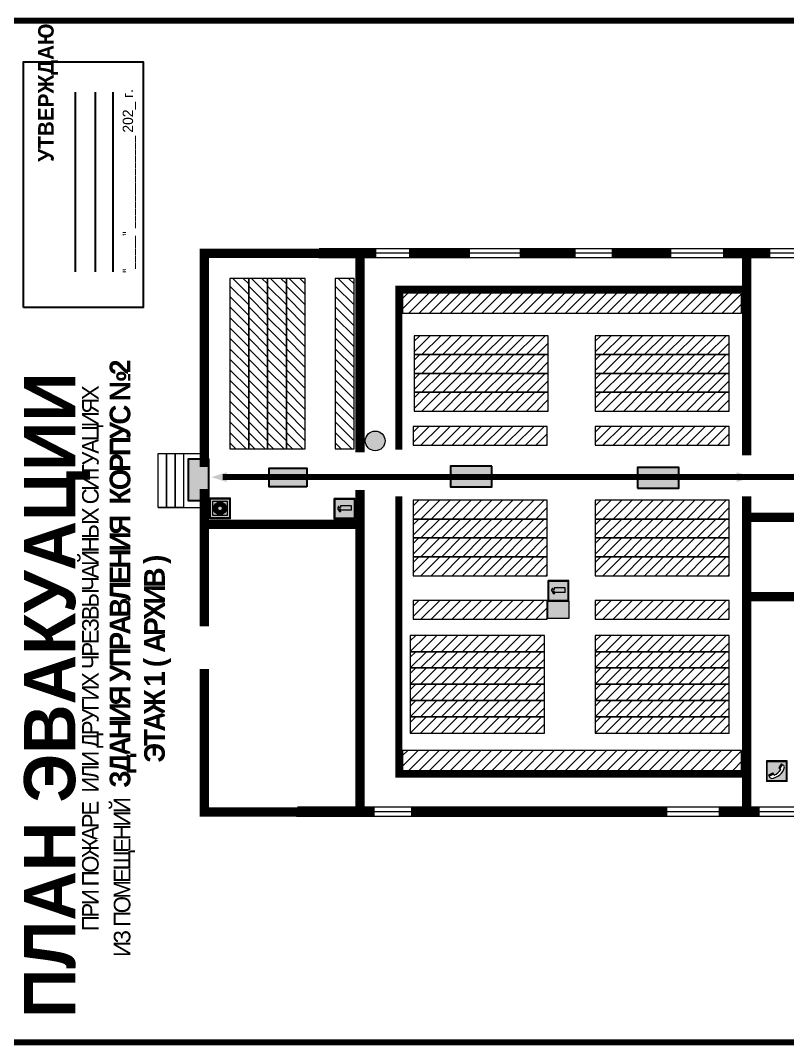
# Model space of a CAD drawing. Header units: millimetres. Extents: x 13810 to 67229, y 12374 to 21950.
# Drawn here: x 17910.7 to 18207.3, y 20273.6 to 20668.6 of the extents above; entities that cross this region are included whole.
import ezdxf

# ---------------------------------------------------------------- set-up
doc = ezdxf.new("R2010")
doc.units = ezdxf.units.MM
doc.layers.add('План_Штампы', color=7, linetype='Continuous')
doc.styles.add('обычный', font='arial.ttf')

# ---------------------------------------------------------------- blocks, each defined once
blk = doc.blocks.new('A$C32E8229D')
at = {"true_color": 0xffffff}
blk.add_hatch(color=7, dxfattribs=at).paths.add_polyline_path([(0, 0), (0, -8), (16, -8), (16, 0)])
h = blk.add_hatch(color=126)
h.paths.add_polyline_path([(0.2, -0.2), (15.8, -0.2), (15.8, -7.8), (0.2, -7.8)])
h.paths.add_polyline_path([(13.49, -2.05), (12.08, -2.05), (11.37, -2.63, 0.162397), (11.29, -2.84), (11.29, -3.63), (10.35, -3.63), (10.35, -4.05), (11.68, -4.05), (11.68, -3.48), (12.26, -4.28), (11.29, -5.1), (11.29, -6.78), (11.85, -6.78), (11.85, -5.44), (12.8, -4.64), (12.8, -5.94), (14.46, -5.94), (14.46, -5.39), (13.45, -5.39), (13.45, -3.97), (12.46, -2.59), (13.15, -2.59), (13.69, -3.34), (14.18, -3)], flags=16)
h.paths.add_polyline_path([(10.74, -1.82, 1), (11.8, -1.82, 1)], flags=16)
h.paths.add_polyline_path([(9.39, -3.59), (5.99, -3.59), (6.56, -3.03), (5.91, -3.03), (5.1, -3.83), (5.91, -4.64), (6.56, -4.64), (5.99, -4.09), (9.39, -4.09)], flags=16)
h.paths.add_polyline_path([(4.29, -1.08), (1.72, -1.08), (1.72, -6.6), (4.29, -6.6)], flags=16)
at = {"color": 126}
blk.add_lwpolyline([(16, -8), (0, -8), (0, 0), (16, 0)], close=True, dxfattribs=at)
blk = doc.blocks.new('A$C7B4425F7')
at = {"true_color": 0xffffff}
blk.add_hatch(color=7, dxfattribs=at).paths.add_polyline_path([(0, 0), (-16, 0), (-16, -8), (0, -8)])
h = blk.add_hatch(color=126)
h.paths.add_polyline_path([(-0.2, -0.2), (-15.8, -0.2), (-15.8, -7.8), (-0.2, -7.8)])
h.paths.add_polyline_path([(-11.76, -2.03), (-11.76, -3.66), (-11.17, -3.66, -0.568275), (-11.17, -6.18), (-12.58, -6.18), (-12.58, -2.03)], flags=16)
h.paths.add_polyline_path([(-13.33, -4.12, -0.495768), (-13.59, -6.18), (-15.03, -6.18), (-15.03, -2.03), (-13.59, -2.03, -0.487973)], flags=16)
h.paths.add_polyline_path([(-10.25, -2.03), (-9.48, -2.03), (-9.48, -6.18), (-10.25, -6.18)], flags=16)
h.paths.add_polyline_path([(-13.84, -3.69), (-14.24, -3.69), (-14.24, -3.03), (-13.9, -3.03, -0.692621)], flags=0)
h.paths.add_polyline_path([(-9.15, -2.03), (-8.4, -2.03), (-8.04, -3.07), (-7.68, -2.03), (-6.93, -2.03), (-7.64, -4.1), (-6.93, -6.18), (-7.68, -6.18), (-8.04, -5.14), (-8.4, -6.18), (-9.15, -6.18), (-8.44, -4.1)], flags=16)
h.paths.add_polyline_path([(-11.76, -4.46), (-11.42, -4.46, -0.692621), (-11.36, -5.12), (-11.76, -5.12)], flags=0)
h.paths.add_polyline_path([(-13.9, -5.2), (-14.24, -5.2), (-14.24, -4.55), (-13.84, -4.55, -0.708038)], flags=0)
edge = h.paths.add_edge_path(flags=16)
edge.add_ellipse((-5.51, -4.08), major_axis=(0, 2.05), ratio=0.586184, start_angle=0, end_angle=360)
edge = h.paths.add_edge_path(flags=0)
edge.add_ellipse((-5.51, -4.08), major_axis=(0, 1.14), ratio=0.454828, start_angle=0, end_angle=360)
h.paths.add_polyline_path([(-4.13, -4.96, 0.377264), (-3.48, -4.52, 0.0555), (-3.16, -2.03), (-1.66, -2.03), (-1.66, -4.96), (-0.96, -4.96), (-0.96, -7.01), (-1.75, -7.01), (-1.75, -6.18), (-3.3, -6.18), (-3.3, -7.02), (-4.13, -7.02)], flags=16)
h.paths.add_polyline_path([(-2.73, -2.91), (-2.28, -2.91), (-2.28, -4.96), (-3.05, -4.96, 0.079136)], flags=0)
at = {"color": 126}
blk.add_lwpolyline([(-16, -8), (0, -8), (0, 0), (-16, 0)], close=True, dxfattribs=at)
blk = doc.blocks.new('A$C456E1F9C')
at = {"lineweight": 5}
h = blk.add_hatch(color=242, dxfattribs=at)
h.paths.add_polyline_path([(0.51, -1.47), (0.51, -13.26), (12.29, -13.26), (12.29, -1.47)])
h.paths.add_polyline_path([(5.42, -4.95, -0.254479), (4.78, -5.4), (3.52, -2.53, -0.209735), (4.23, -2.4)], flags=16)
h.paths.add_polyline_path([(8.53, -8.6), (10.87, -10.17), (10.54, -10.76), (8.03, -9.13, -0.192251)], flags=16)
h.paths.add_polyline_path([(4.61, -5.49, 0.005518), (3.87, -5.72, 0.128647), (7.49, -10.01, 0.00809), (7.83, -9.33), (10.47, -10.97, -0.16736), (8.99, -12.25, -0.327862), (1.95, -3.95, -0.166952), (3.36, -2.62)], flags=16)
at = {"color": 242, "lineweight": 5}
for p, q in [((0, -13.77), (0, -0.97)), ((12.8, -0.97), (0, -0.97)), ((4.61, -5.49), (3.36, -2.62)), ((3.52, -2.53), (4.78, -5.4)), ((4.23, -2.4), (5.42, -4.95)), ((12.8, -13.77), (12.8, -0.97)), ((7.83, -9.33), (10.47, -10.97)), ((8.03, -9.13), (10.54, -10.76)), ((10.81, -10.12), (8.53, -8.6)), ((10.54, -10.76), (10.8, -10.3)), ((10.8, -10.3), (10.81, -10.12)), ((0, -13.77), (12.8, -13.77))]:
    blk.add_line(p, q, dxfattribs=at)
blk.add_lwpolyline([(0.51, -1.47), (12.29, -1.47), (12.29, -13.26), (0.51, -13.26)], close=True, dxfattribs=at)
for centre, radius, start, end in [((4.59, -5.34), 2.99, 114.28453, 152.19739), ((11.12, -3.31), 9.19, 183.99153, 256.60086), ((4.02, -3.27), 0.891, 76.32839, 123.70924), ((14.98, -39.1), 35.17, 107.14873, 108.41345), ((13.86, -0.94), 11.08, 205.55365, 234.87622), ((4.68, -4.59), 0.824, 276.9621, 334.07228), ((-13.31, 0.8), 23.44, 332.54871, 334.40268), ((8.94, -9.5), 0.989, 114.40924, 157.93883), ((7.87, -9.46), 3, 291.92908, 329.9329)]:
    blk.add_arc(centre, radius, start, end, dxfattribs=at)
blk = doc.blocks.new('A$C3AD82952')
at = {"true_color": 0xf5f5ff}
h = blk.add_hatch(color=7, dxfattribs=at)
h.dxf.hatch_style = 1
h.paths.add_polyline_path([(8.21, 8.73, 0.414214), (7.89, 9.05), (7.22, 9.05), (7.22, 9.92), (7.59, 9.92, 1), (7.57, 10.36), (7.22, 10.36), (7.22, 10.6), (6.43, 10.6), (6.43, 10.36), (6.01, 10.36), (4.74, 9.59), (4.74, 8.69), (4.98, 8.73), (4.98, 9.26), (6.12, 9.91), (6.43, 9.91), (6.43, 9.05), (5.76, 9.05, 0.414214), (5.44, 8.73), (5.44, 2.2), (8.21, 2.2)], flags=0)
h.paths.add_polyline_path([(12.8, 12.8), (0, 12.8), (0, 0), (12.8, 0)])
h.paths.add_polyline_path([(0.51, 12.29), (12.29, 12.29), (12.29, 0.51), (0.51, 0.51)], flags=16)
h.paths.add_polyline_path([(4.74, 9.59), (6.01, 10.36), (6.43, 10.36), (6.43, 10.6), (7.22, 10.6), (7.22, 10.36), (7.59, 10.36, -0.94586), (7.59, 9.92), (7.22, 9.92), (7.22, 9.05), (7.89, 9.05, -0.414214), (8.21, 8.73), (8.21, 2.2), (5.44, 2.2), (5.44, 8.73, -0.414214), (5.76, 9.05), (6.43, 9.05), (6.43, 9.91), (6.12, 9.91), (4.98, 9.26), (4.98, 8.73), (4.74, 8.69)], flags=0)
h = blk.add_hatch(color=242)
h.dxf.hatch_style = 1
h.paths.add_polyline_path([(12.29, 12.29), (0.51, 12.29), (0.51, 0.51), (12.29, 0.51)])
h.paths.add_polyline_path([(4.74, 8.69), (4.74, 9.59), (6.01, 10.36), (6.43, 10.36), (6.43, 10.6), (7.22, 10.6), (7.22, 10.36), (7.59, 10.36, -0.94586), (7.59, 9.92), (7.22, 9.92), (7.22, 9.05), (7.89, 9.05, -0.414214), (8.21, 8.73), (8.21, 2.2), (5.44, 2.2), (5.44, 8.73, -0.414214), (5.76, 9.05), (6.43, 9.05), (6.43, 9.91), (6.12, 9.91), (4.98, 9.26), (4.98, 8.73)], flags=16)
h = blk.add_hatch(color=7, dxfattribs=at)
h.dxf.hatch_style = 1
h.paths.add_polyline_path([(8.21, 8.73, 0.414214), (7.89, 9.05), (7.22, 9.05), (7.22, 9.92), (7.59, 9.92, 1), (7.57, 10.36), (7.22, 10.36), (7.22, 10.6), (6.43, 10.6), (6.43, 10.36), (6.01, 10.36), (4.74, 9.59), (4.74, 8.69), (4.98, 8.73), (4.98, 9.26), (6.12, 9.91), (6.43, 9.91), (6.43, 9.05), (5.76, 9.05, 0.414214), (5.44, 8.73), (5.44, 2.2), (8.21, 2.2)])
at = {"color": 242, "lineweight": 5}
for p, q in [((0, 0), (0, 12.8)), ((0, 12.8), (12.8, 12.8)), ((12.8, 0), (12.8, 12.8)), ((6.01, 10.36), (4.74, 9.59)), ((4.74, 9.59), (4.74, 8.69)), ((4.74, 8.69), (4.98, 8.73)), ((4.98, 9.26), (6.12, 9.91)), ((4.98, 8.73), (4.98, 9.26)), ((5.44, 2.2), (5.44, 8.73)), ((5.76, 9.05), (6.43, 9.05)), ((6.01, 10.36), (6.43, 10.36)), ((6.12, 9.91), (6.43, 9.91)), ((7.22, 10.6), (6.43, 10.6)), ((6.43, 10.6), (6.43, 10.36)), ((6.43, 9.91), (6.43, 9.05)), ((7.22, 10.36), (7.22, 10.6)), ((7.59, 10.36), (7.22, 10.36)), ((7.22, 9.05), (7.22, 9.92)), ((7.59, 9.92), (7.22, 9.92)), ((7.89, 9.05), (7.22, 9.05)), ((8.21, 2.2), (8.21, 8.73)), ((0, 0), (12.8, 0)), ((5.44, 2.2), (8.21, 2.2))]:
    blk.add_line(p, q, dxfattribs=at)
blk.add_lwpolyline([(0.51, 12.29), (12.29, 12.29), (12.29, 0.51), (0.51, 0.51)], close=True, dxfattribs=at)
for centre, radius, start, end in [((5.76, 8.73), 0.32, 90, 180), ((7.58, 10.14), 0.223, 273.18746, 86.81254), ((7.89, 8.73), 0.32, 0, 90)]:
    blk.add_arc(centre, radius, start, end, dxfattribs=at)
blk = doc.blocks.new('A$C54414219')
at = {"true_color": 0xffffff}
h = blk.add_hatch(color=7, dxfattribs=at)
h.paths.add_polyline_path([(2.39, -9.45), (2.39, -18.3), (11.23, -18.3), (11.23, -9.45)], flags=0)
h.paths.add_polyline_path([(10.71, -13.87, -1), (2.92, -13.87, -1)], flags=0)
h.paths.add_polyline_path([(8.3, -13.87, -1), (5.33, -13.87, -1)], flags=0)
h.paths.add_polyline_path([(0.41, -7.47), (0.41, -20.27), (13.21, -20.27), (13.21, -7.47)])
h.paths.add_polyline_path([(0.92, -19.77), (12.71, -19.77), (12.71, -7.98), (0.92, -7.98)], flags=16)
h.paths.add_polyline_path([(11.23, -9.45), (11.23, -18.3), (2.39, -18.3), (2.39, -9.45)], flags=0)
at = {"lineweight": 5}
h = blk.add_hatch(color=242, dxfattribs=at)
h.paths.add_polyline_path([(12.71, -7.98), (0.92, -7.98), (0.92, -19.77), (12.71, -19.77)])
h.paths.add_polyline_path([(11.23, -18.3), (2.39, -18.3), (2.39, -9.45), (11.23, -9.45)], flags=16)
h.paths.add_polyline_path([(10.71, -13.87, -1), (2.92, -13.87, -1)], flags=0)
h.paths.add_polyline_path([(8.3, -13.87, -1), (5.33, -13.87, -1)], flags=0)
at = {"true_color": 0xffffff}
h = blk.add_hatch(color=7, dxfattribs=at)
h.paths.add_polyline_path([(2.39, -9.45), (2.39, -18.3), (11.23, -18.3), (11.23, -9.45)])
h.paths.add_polyline_path([(10.71, -13.87, -1), (2.92, -13.87, -1)], flags=16)
h.paths.add_polyline_path([(8.3, -13.87, -1), (5.33, -13.87, -1)], flags=0)
at = {"lineweight": 5}
h = blk.add_hatch(color=242, dxfattribs=at)
h.paths.add_polyline_path([(2.92, -13.87, 1), (10.71, -13.87, 1)])
h.paths.add_polyline_path([(8.3, -13.87, -1), (5.33, -13.87, -1)], flags=16)
at = {"color": 242, "lineweight": 5}
for p, q in [((0.41, -20.27), (0.41, -7.47)), ((0.41, -7.47), (13.21, -7.47)), ((0.41, -7.47), (13.21, -7.47)), ((13.21, -20.27), (13.21, -7.47)), ((0.41, -20.27), (13.21, -20.27))]:
    blk.add_line(p, q, dxfattribs=at)
for points in [[(0.92, -7.98), (12.71, -7.98), (12.71, -19.77), (0.92, -19.77)], [(2.39, -9.45), (11.23, -9.45), (11.23, -18.3), (2.39, -18.3)]]:
    blk.add_lwpolyline(points, close=True, dxfattribs=at)
for radius in [3.89, 1.49]:
    blk.add_circle((6.81, -13.87), radius, dxfattribs=at)
blk = doc.blocks.new('A$C7B8C2D5B')
at = {"lineweight": 0}
h = blk.add_hatch(color=5, dxfattribs=at)
h.dxf.hatch_style = 1
h.paths.add_polyline_path([(1.4, -3.02, 1), (-2.11, -3.02, 1)])
at = {"color": 5, "lineweight": 0}
blk.add_circle((-0.36, -3.02), 1.75, dxfattribs=at)

msp = doc.modelspace()

# ---------------------------------------------------------------- hatches: boundary and pattern name
at = {"lineweight": 0}
h = msp.add_hatch(dxfattribs=at)
h.set_pattern_fill('ANSI31', color=256, scale=0.9, angle=90)
h.set_pattern_definition([(135, (21899.813, 533.7796), (-2.02055763, -2.02055763), [])])
h.paths.add_polyline_path([(17991.68, 20503.03), (17998.97, 20503.03), (17998.97, 20568.93), (17991.68, 20568.93)])
h = msp.add_hatch(dxfattribs=at)
h.set_pattern_fill('ANSI31', color=256, scale=0.9, angle=90)
h.set_pattern_definition([(135, (21907.1048, 533.7796), (-2.02055763, -2.02055763), [])])
h.paths.add_polyline_path([(17998.97, 20503.03), (18006.26, 20503.03), (18006.26, 20568.93), (17998.97, 20568.93)])
h = msp.add_hatch(dxfattribs=at)
h.set_pattern_fill('ANSI31', color=256, scale=0.9, angle=90)
h.set_pattern_definition([(135, (21914.3967, 533.7796), (-2.02055763, -2.02055763), [])])
h.paths.add_polyline_path([(18006.26, 20503.03), (18013.56, 20503.03), (18013.56, 20568.93), (18006.26, 20568.93)])
h = msp.add_hatch(dxfattribs=at)
h.set_pattern_fill('ANSI31', color=256, scale=0.9, angle=90)
h.set_pattern_definition([(135, (21921.6885, 533.7796), (-2.02055763, -2.02055763), [])])
h.paths.add_polyline_path([(18013.56, 20503.03), (18020.85, 20503.03), (18020.85, 20568.93), (18013.56, 20568.93)])
h = msp.add_hatch(dxfattribs=at)
h.set_pattern_fill('ANSI31', color=256, scale=0.9, angle=90)
h.set_pattern_definition([(135, (21940.5865, 533.7795), (-2.02055763, -2.02055763), [])])
h.paths.add_polyline_path([(18032.45, 20503.03), (18039.75, 20503.03), (18039.75, 20568.93), (18032.45, 20568.93)])
h = msp.add_hatch(dxfattribs=at)
h.set_pattern_fill('ANSI31', color=256, scale=0.9, angle=180)
h.set_pattern_definition([(225, (38172.8476, 24462.6224), (2.02055763, -2.02055763), [])])
h.paths.add_polyline_path([(18189.56, 20555.48), (18189.56, 20563.21), (18058.46, 20563.21), (18058.46, 20555.48)])
h = msp.add_hatch(dxfattribs=at)
h.set_pattern_fill('ANSI31', color=256, scale=0.9, angle=180)
h.set_pattern_definition([(225, (38098.111, 24447.6128), (2.02055763, -2.02055763), [])])
h.paths.add_polyline_path([(18114.83, 20539.48), (18114.83, 20546.77), (18062.96, 20546.77), (18062.96, 20539.48)])
h = msp.add_hatch(dxfattribs=at)
h.set_pattern_fill('ANSI31', color=256, scale=0.9, angle=180)
h.set_pattern_definition([(225, (38168.0872, 24447.6128), (2.02055763, -2.02055763), [])])
h.paths.add_polyline_path([(18184.8, 20539.48), (18184.8, 20546.77), (18132.94, 20546.77), (18132.94, 20539.48)])
h = msp.add_hatch(dxfattribs=at)
h.set_pattern_fill('ANSI31', color=256, scale=0.9, angle=180)
h.set_pattern_definition([(225, (38098.111, 24440.321), (2.02055763, -2.02055763), [])])
h.paths.add_polyline_path([(18114.83, 20532.19), (18114.83, 20539.48), (18062.96, 20539.48), (18062.96, 20532.19)])
h = msp.add_hatch(dxfattribs=at)
h.set_pattern_fill('ANSI31', color=256, scale=0.9, angle=180)
h.set_pattern_definition([(225, (38168.0872, 24440.321), (2.02055763, -2.02055763), [])])
h.paths.add_polyline_path([(18184.8, 20532.19), (18184.8, 20539.48), (18132.94, 20539.48), (18132.94, 20532.19)])
h = msp.add_hatch(dxfattribs=at)
h.set_pattern_fill('ANSI31', color=256, scale=0.9, angle=180)
h.set_pattern_definition([(225, (38098.111, 24433.029), (2.02055763, -2.02055763), [])])
h.paths.add_polyline_path([(18114.83, 20524.9), (18114.83, 20532.19), (18062.96, 20532.19), (18062.96, 20524.9)])
h = msp.add_hatch(dxfattribs=at)
h.set_pattern_fill('ANSI31', color=256, scale=0.9, angle=180)
h.set_pattern_definition([(225, (38168.0872, 24433.029), (2.02055763, -2.02055763), [])])
h.paths.add_polyline_path([(18184.8, 20524.9), (18184.8, 20532.19), (18132.94, 20532.19), (18132.94, 20524.9)])
h = msp.add_hatch(dxfattribs=at)
h.set_pattern_fill('ANSI31', color=256, scale=0.9, angle=180)
h.set_pattern_definition([(225, (38098.111, 24425.7372), (2.02055763, -2.02055763), [])])
h.paths.add_polyline_path([(18114.83, 20517.6), (18114.83, 20524.9), (18062.96, 20524.9), (18062.96, 20517.6)])
h = msp.add_hatch(dxfattribs=at)
h.set_pattern_fill('ANSI31', color=256, scale=0.9, angle=180)
h.set_pattern_definition([(225, (38168.0872, 24425.7372), (2.02055763, -2.02055763), [])])
h.paths.add_polyline_path([(18184.8, 20517.6), (18184.8, 20524.9), (18132.94, 20524.9), (18132.94, 20517.6)])
h = msp.add_hatch(dxfattribs=at)
h.set_pattern_fill('ANSI31', color=256, scale=0.9, angle=180)
h.set_pattern_definition([(225, (38097.7212, 24412.5474), (2.02055763, -2.02055763), [])])
h.paths.add_polyline_path([(18114.44, 20504.42), (18114.44, 20511.71), (18062.57, 20511.71), (18062.57, 20504.42)])
h = msp.add_hatch(dxfattribs=at)
h.set_pattern_fill('ANSI31', color=256, scale=0.9, angle=180)
h.set_pattern_definition([(225, (38168.0872, 24412.5474), (2.02055763, -2.02055763), [])])
h.paths.add_polyline_path([(18184.8, 20504.42), (18184.8, 20511.71), (18132.94, 20511.71), (18132.94, 20504.42)])
h = msp.add_hatch(dxfattribs=at)
h.set_pattern_fill('ANSI31', color=256, scale=0.9, angle=180)
h.set_pattern_definition([(225, (38097.7212, 24384.0424), (2.02055763, -2.02055763), [])])
h.paths.add_polyline_path([(18114.44, 20475.91), (18114.44, 20483.2), (18062.57, 20483.2), (18062.57, 20475.91)])
h = msp.add_hatch(dxfattribs=at)
h.set_pattern_fill('ANSI31', color=256, scale=0.9, angle=180)
h.set_pattern_definition([(225, (38168.0872, 24384.0424), (2.02055763, -2.02055763), [])])
h.paths.add_polyline_path([(18184.8, 20475.91), (18184.8, 20483.2), (18132.94, 20483.2), (18132.94, 20475.91)])
h = msp.add_hatch(dxfattribs=at)
h.set_pattern_fill('ANSI31', color=256, scale=0.9, angle=180)
h.set_pattern_definition([(225, (38097.7212, 24376.7505), (2.02055763, -2.02055763), [])])
h.paths.add_polyline_path([(18114.44, 20468.62), (18114.44, 20475.91), (18062.57, 20475.91), (18062.57, 20468.62)])
h = msp.add_hatch(dxfattribs=at)
h.set_pattern_fill('ANSI31', color=256, scale=0.9, angle=180)
h.set_pattern_definition([(225, (38168.0872, 24376.7505), (2.02055763, -2.02055763), [])])
h.paths.add_polyline_path([(18184.8, 20468.62), (18184.8, 20475.91), (18132.94, 20475.91), (18132.94, 20468.62)])
h = msp.add_hatch(dxfattribs=at)
h.set_pattern_fill('ANSI31', color=256, scale=0.9, angle=180)
h.set_pattern_definition([(225, (38097.7212, 24369.4587), (2.02055763, -2.02055763), [])])
h.paths.add_polyline_path([(18114.44, 20461.33), (18114.44, 20468.62), (18062.57, 20468.62), (18062.57, 20461.33)])
h = msp.add_hatch(dxfattribs=at)
h.set_pattern_fill('ANSI31', color=256, scale=0.9, angle=180)
h.set_pattern_definition([(225, (38168.0872, 24369.4587), (2.02055763, -2.02055763), [])])
h.paths.add_polyline_path([(18184.8, 20461.33), (18184.8, 20468.62), (18132.94, 20468.62), (18132.94, 20461.33)])
h = msp.add_hatch(dxfattribs=at)
h.set_pattern_fill('ANSI31', color=256, scale=0.9, angle=180)
h.set_pattern_definition([(225, (38097.7212, 24362.1668), (2.02055763, -2.02055763), [])])
h.paths.add_polyline_path([(18114.44, 20454.03), (18114.44, 20461.33), (18062.57, 20461.33), (18062.57, 20454.03)])
h = msp.add_hatch(dxfattribs=at)
h.set_pattern_fill('ANSI31', color=256, scale=0.9, angle=180)
h.set_pattern_definition([(225, (38168.0872, 24362.1668), (2.02055763, -2.02055763), [])])
h.paths.add_polyline_path([(18184.8, 20454.03), (18184.8, 20461.33), (18132.94, 20461.33), (18132.94, 20454.03)])
h = msp.add_hatch(dxfattribs=at)
h.set_pattern_fill('ANSI31', color=256, scale=0.9, angle=180)
h.set_pattern_definition([(225, (38097.7212, 24345.3162), (2.02055763, -2.02055763), [])])
h.paths.add_polyline_path([(18114.44, 20437.18), (18114.44, 20444.48), (18062.57, 20444.48), (18062.57, 20437.18)])
h = msp.add_hatch(color=256, dxfattribs=at)
h.dxf.hatch_style = 1
h.paths.add_polyline_path([(18122.73, 20444.18), (18114.68, 20444.18), (18114.68, 20437.5), (18122.73, 20437.5)])
h = msp.add_hatch(dxfattribs=at)
h.set_pattern_fill('ANSI31', color=256, scale=0.9, angle=180)
h.set_pattern_definition([(225, (38168.0872, 24345.3162), (2.02055763, -2.02055763), [])])
h.paths.add_polyline_path([(18184.8, 20437.18), (18184.8, 20444.48), (18132.94, 20444.48), (18132.94, 20437.18)])
h = msp.add_hatch(dxfattribs=at)
h.set_pattern_fill('ANSI31', color=256, scale=0.9, angle=180)
h.set_pattern_definition([(225, (38096.611, 24331.807), (2.02055763, -2.02055763), [])])
h.paths.add_polyline_path([(18113.33, 20424.66), (18113.33, 20430.97), (18061.46, 20430.97), (18061.46, 20424.66)])
h = msp.add_hatch(dxfattribs=at)
h.set_pattern_fill('ANSI31', color=256, scale=0.9, angle=180)
h.set_pattern_definition([(225, (38168.0872, 24331.807), (2.02055763, -2.02055763), [])])
h.paths.add_polyline_path([(18184.8, 20424.66), (18184.8, 20430.97), (18132.94, 20430.97), (18132.94, 20424.66)])
h = msp.add_hatch(dxfattribs=at)
h.set_pattern_fill('ANSI31', color=256, scale=0.9, angle=180)
h.set_pattern_definition([(225, (38096.611, 24325.502), (2.02055763, -2.02055763), [])])
h.paths.add_polyline_path([(18113.33, 20418.36), (18113.33, 20424.66), (18061.46, 20424.66), (18061.46, 20418.36)])
h = msp.add_hatch(dxfattribs=at)
h.set_pattern_fill('ANSI31', color=256, scale=0.9, angle=180)
h.set_pattern_definition([(225, (38168.0872, 24325.502), (2.02055763, -2.02055763), [])])
h.paths.add_polyline_path([(18184.8, 20418.36), (18184.8, 20424.66), (18132.94, 20424.66), (18132.94, 20418.36)])
h = msp.add_hatch(dxfattribs=at)
h.set_pattern_fill('ANSI31', color=256, scale=0.9, angle=180)
h.set_pattern_definition([(225, (38096.611, 24319.197), (2.02055763, -2.02055763), [])])
h.paths.add_polyline_path([(18113.33, 20412.05), (18113.33, 20418.36), (18061.46, 20418.36), (18061.46, 20412.05)])
h = msp.add_hatch(dxfattribs=at)
h.set_pattern_fill('ANSI31', color=256, scale=0.9, angle=180)
h.set_pattern_definition([(225, (38168.0872, 24319.197), (2.02055763, -2.02055763), [])])
h.paths.add_polyline_path([(18184.8, 20412.05), (18184.8, 20418.36), (18132.94, 20418.36), (18132.94, 20412.05)])
h = msp.add_hatch(dxfattribs=at)
h.set_pattern_fill('ANSI31', color=256, scale=0.9, angle=180)
h.set_pattern_definition([(225, (38096.611, 24312.8922), (2.02055763, -2.02055763), [])])
h.paths.add_polyline_path([(18113.33, 20405.75), (18113.33, 20412.05), (18061.46, 20412.05), (18061.46, 20405.75)])
h = msp.add_hatch(dxfattribs=at)
h.set_pattern_fill('ANSI31', color=256, scale=0.9, angle=180)
h.set_pattern_definition([(225, (38168.0872, 24312.8922), (2.02055763, -2.02055763), [])])
h.paths.add_polyline_path([(18184.8, 20405.75), (18184.8, 20412.05), (18132.94, 20412.05), (18132.94, 20405.75)])
h = msp.add_hatch(dxfattribs=at)
h.set_pattern_fill('ANSI31', color=256, scale=0.9, angle=180)
h.set_pattern_definition([(225, (38096.611, 24306.5873), (2.02055763, -2.02055763), [])])
h.paths.add_polyline_path([(18113.33, 20399.44), (18113.33, 20405.75), (18061.46, 20405.75), (18061.46, 20399.44)])
h = msp.add_hatch(dxfattribs=at)
h.set_pattern_fill('ANSI31', color=256, scale=0.9, angle=180)
h.set_pattern_definition([(225, (38168.0872, 24306.5873), (2.02055763, -2.02055763), [])])
h.paths.add_polyline_path([(18184.8, 20399.44), (18184.8, 20405.75), (18132.94, 20405.75), (18132.94, 20399.44)])
h = msp.add_hatch(dxfattribs=at)
h.set_pattern_fill('ANSI31', color=256, scale=0.9, angle=180)
h.set_pattern_definition([(225, (38096.611, 24300.2824), (2.02055763, -2.02055763), [])])
h.paths.add_polyline_path([(18113.33, 20393.14), (18113.33, 20399.44), (18061.46, 20399.44), (18061.46, 20393.14)])
h = msp.add_hatch(dxfattribs=at)
h.set_pattern_fill('ANSI31', color=256, scale=0.9, angle=180)
h.set_pattern_definition([(225, (38168.0872, 24300.2824), (2.02055763, -2.02055763), [])])
h.paths.add_polyline_path([(18184.8, 20393.14), (18184.8, 20399.44), (18132.94, 20399.44), (18132.94, 20393.14)])
h = msp.add_hatch(dxfattribs=at)
h.set_pattern_fill('ANSI31', color=256, scale=0.9, angle=180)
h.set_pattern_definition([(225, (38172.861, 24285.926), (2.02055763, -2.02055763), [])])
h.paths.add_polyline_path([(18189.58, 20378.78), (18189.58, 20386.51), (18058.48, 20386.51), (18058.48, 20378.78)])

# ---------------------------------------------------------------- linework, layer by layer
at = {"color": 2, "lineweight": 100}
msp.add_lwpolyline([(17896.73, 20668.6), (18496.73, 20668.6), (18496.73, 20273.6), (17896.73, 20273.6)], close=True, dxfattribs=at)
msp.add_lwpolyline([(17911.93, 20557.65), (17911.93, 20652.65), (17958.14, 20652.65), (17958.14, 20557.65)], close=True)
for points in [[(17931.98, 20571.4), (17931.98, 20640.93)], [(17939.74, 20571.4), (17939.74, 20640.93)], [(17946.53, 20571.4), (17946.53, 20640.93)]]:
    msp.add_lwpolyline(points)
at = {"lineweight": 100, "const_width": 3.6}
for points in [[(18048.37, 20578.63), (17981.78, 20578.63), (17981.78, 20496.02)], [(18042.01, 20578.63), (18042.01, 20501.73)], [(18084.55, 20578.63), (18060.98, 20578.63)], [(18125.39, 20578.63), (18103.73, 20578.63)], [(18162.39, 20578.63), (18139.36, 20578.63)], [(18200.7, 20578.63), (18182.38, 20578.63)], [(18191.49, 20500.57), (18191.49, 20578.63)], [(17981.78, 20487.53), (17981.78, 20434.49)], [(18042.01, 20362.74), (18042.01, 20487.11)], [(18236.66, 20462.53), (18236.66, 20476.52), (18191.49, 20476.52), (18191.49, 20484.66), (18191.49, 20362.74)], [(18042.01, 20473.81), (17981.78, 20473.81)], [(18236.66, 20445.96), (18191.49, 20445.96)], [(17981.78, 20418), (17981.78, 20362.74), (18047.66, 20362.74)], [(18061.75, 20362.74), (18160.83, 20362.74)], [(18180.65, 20362.74), (18196.5, 20362.74)]]:
    msp.add_lwpolyline(points, dxfattribs=at)
at = {"lineweight": 0}
for points in [[(18301.79, 20580.38), (18026.17, 20580.38)], [(18301.6, 20578.63), (18025.98, 20578.63)], [(18301.65, 20576.9), (18026.03, 20576.9)], [(17963.98, 20501.21), (17981.13, 20501.21)], [(17963.98, 20480.43), (17982.68, 20480.43)], [(18259.92, 20362.74), (18017.25, 20362.74)], [(18260.51, 20364.52), (18017.83, 20364.52)], [(18260.1, 20360.94), (18017.43, 20360.94)]]:
    msp.add_lwpolyline(points, dxfattribs=at)
for points in [[(17998.97, 20503.03), (17998.97, 20568.93), (17991.68, 20568.93), (17991.68, 20503.03)], [(18006.26, 20503.03), (18006.26, 20568.93), (17998.97, 20568.93), (17998.97, 20503.03)], [(18013.56, 20503.03), (18013.56, 20568.93), (18006.26, 20568.93), (18006.26, 20503.03)], [(18020.85, 20503.03), (18020.85, 20568.93), (18013.56, 20568.93), (18013.56, 20503.03)], [(18039.75, 20503.03), (18039.75, 20568.93), (18032.45, 20568.93), (18032.45, 20503.03)], [(18189.56, 20563.21), (18058.46, 20563.21), (18058.46, 20555.48), (18189.56, 20555.48)], [(18114.83, 20546.77), (18062.96, 20546.77), (18062.96, 20539.48), (18114.83, 20539.48)], [(18184.8, 20546.77), (18132.94, 20546.77), (18132.94, 20539.48), (18184.8, 20539.48)], [(18114.83, 20539.48), (18062.96, 20539.48), (18062.96, 20532.19), (18114.83, 20532.19)], [(18184.8, 20539.48), (18132.94, 20539.48), (18132.94, 20532.19), (18184.8, 20532.19)], [(18114.83, 20532.19), (18062.96, 20532.19), (18062.96, 20524.9), (18114.83, 20524.9)], [(18184.8, 20532.19), (18132.94, 20532.19), (18132.94, 20524.9), (18184.8, 20524.9)], [(18114.83, 20524.9), (18062.96, 20524.9), (18062.96, 20517.6), (18114.83, 20517.6)], [(18184.8, 20524.9), (18132.94, 20524.9), (18132.94, 20517.6), (18184.8, 20517.6)], [(18114.44, 20511.71), (18062.57, 20511.71), (18062.57, 20504.42), (18114.44, 20504.42)], [(18184.8, 20511.71), (18132.94, 20511.71), (18132.94, 20504.42), (18184.8, 20504.42)], [(17967.23, 20480.43), (17963.98, 20480.43), (17963.98, 20501.21), (17967.23, 20501.21)], [(17970.47, 20480.43), (17967.23, 20480.43), (17967.23, 20501.21), (17970.47, 20501.21)], [(17973.71, 20480.43), (17970.47, 20480.43), (17970.47, 20501.21), (17973.71, 20501.21)], [(18114.44, 20483.2), (18062.57, 20483.2), (18062.57, 20475.91), (18114.44, 20475.91)], [(18184.8, 20483.2), (18132.94, 20483.2), (18132.94, 20475.91), (18184.8, 20475.91)], [(18114.44, 20475.91), (18062.57, 20475.91), (18062.57, 20468.62), (18114.44, 20468.62)], [(18184.8, 20475.91), (18132.94, 20475.91), (18132.94, 20468.62), (18184.8, 20468.62)], [(18114.44, 20468.62), (18062.57, 20468.62), (18062.57, 20461.33), (18114.44, 20461.33)], [(18184.8, 20468.62), (18132.94, 20468.62), (18132.94, 20461.33), (18184.8, 20461.33)], [(18114.44, 20461.33), (18062.57, 20461.33), (18062.57, 20454.03), (18114.44, 20454.03)], [(18184.8, 20461.33), (18132.94, 20461.33), (18132.94, 20454.03), (18184.8, 20454.03)], [(18114.44, 20444.48), (18062.57, 20444.48), (18062.57, 20437.18), (18114.44, 20437.18)], [(18122.73, 20437.5), (18114.68, 20437.5), (18114.68, 20444.18), (18122.73, 20444.18)], [(18184.8, 20444.48), (18132.94, 20444.48), (18132.94, 20437.18), (18184.8, 20437.18)], [(18113.33, 20430.97), (18061.46, 20430.97), (18061.46, 20424.66), (18113.33, 20424.66)], [(18184.8, 20430.97), (18132.94, 20430.97), (18132.94, 20424.66), (18184.8, 20424.66)], [(18113.33, 20424.66), (18061.46, 20424.66), (18061.46, 20418.36), (18113.33, 20418.36)], [(18184.8, 20424.66), (18132.94, 20424.66), (18132.94, 20418.36), (18184.8, 20418.36)], [(18113.33, 20418.36), (18061.46, 20418.36), (18061.46, 20412.05), (18113.33, 20412.05)], [(18184.8, 20418.36), (18132.94, 20418.36), (18132.94, 20412.05), (18184.8, 20412.05)], [(18113.33, 20412.05), (18061.46, 20412.05), (18061.46, 20405.75), (18113.33, 20405.75)], [(18184.8, 20412.05), (18132.94, 20412.05), (18132.94, 20405.75), (18184.8, 20405.75)], [(18113.33, 20405.75), (18061.46, 20405.75), (18061.46, 20399.44), (18113.33, 20399.44)], [(18184.8, 20405.75), (18132.94, 20405.75), (18132.94, 20399.44), (18184.8, 20399.44)], [(18113.33, 20399.44), (18061.46, 20399.44), (18061.46, 20393.14), (18113.33, 20393.14)], [(18184.8, 20399.44), (18132.94, 20399.44), (18132.94, 20393.14), (18184.8, 20393.14)], [(18189.58, 20386.51), (18058.48, 20386.51), (18058.48, 20378.78), (18189.58, 20378.78)]]:
    msp.add_lwpolyline(points, close=True, dxfattribs=at)
at = {"lineweight": 0, "const_width": 2.7}
for points in [[(18057.07, 20502.76), (18057.07, 20564.71), (18190.77, 20564.71)], [(18190.95, 20377.32), (18057.07, 20377.32), (18057.07, 20484.7)]]:
    msp.add_lwpolyline(points, dxfattribs=at)
at = {"color": 126, "lineweight": 100, "true_color": 0x008754}
msp.add_lwpolyline([(18247.22, 20492.14), (17988.94, 20492.14)], dxfattribs=at)
at = {"layer": 'План_Штампы', "color": 126, "true_color": 0x008754}
for points in [[(17990.47, 20494.05), (17990.46, 20490.19), (17984.53, 20492.11)], [(18187.62, 20490.18), (18187.63, 20494.04), (18193.56, 20492.13)]]:
    msp.add_solid(points, dxfattribs=at)

# ---------------------------------------------------------------- block references
at = {"rotation": 90}
for name, p, xscale, yscale, zscale in [('A$C7B8C2D5B', (18041.29, 20506.9), 2.177419353276491, 2.177419353276491, 2.177419353276491), ('A$C54414219', (17979.2, 20475.79), 0.625, 0.625, 0.625), ('A$C3AD82952', (18040.05, 20475.9), 0.625, 0.625, 0.625), ('A$C3AD82952', (18122.73, 20444.18), 0.625, 0.625, 0.625), ('A$C456E1F9C', (18198.54, 20374.48), 0.625, 0.625, 0.625)]:
    msp.add_blockref(name, p, dxfattribs=dict(at, xscale=xscale, yscale=yscale, zscale=zscale))
at = {"layer": 'План_Штампы', "rotation": 90}
msp.add_blockref('A$C7B4425F7', (17975.55, 20499.02), dxfattribs=at)
at = {"layer": 'План_Штампы', "color": 126, "true_color": 0x008754, "xscale": 0.9112597989264004, "yscale": 0.9112597989264004, "zscale": 0.9112597989264004, "rotation": 359.9978653237144}
msp.add_blockref('A$C32E8229D', (18006.9, 20495.61), dxfattribs=at)
at = {"layer": 'План_Штампы', "color": 126, "true_color": 0x008754, "xscale": -1, "rotation": 180}
msp.add_blockref('A$C32E8229D', (18076.95, 20488.37), dxfattribs=at)
at = {"layer": 'План_Штампы', "color": 126, "true_color": 0x008754, "xscale": -1}
msp.add_blockref('A$C32E8229D', (18165.31, 20495.83), dxfattribs=at)

# ---------------------------------------------------------------- texts
at = {"lineweight": 0, "rotation": 90, "style": 'обычный'}
for s, insert, char_height, width, attachment_point in [('\\pi-18,l18,t18;{\\fProxima Nova Rg|b1|i0|c204|p2;УТВЕРЖДАЮ\\H1.1997x; }', (17921.4, 20640.69), 6, 126.6484, 5), ('{\\fArial Narrow|b0|i0|c204|p34;"_____" ______________ \\fProxima Nova Rg|b0|i0|c204|p2;202_ г. }', (17952.81, 20606.56), 4, 78.6503, 5), ('{\\fProxima Nova Rg|b1|i0|c204|p2;ПЛАН ЭВАКУАЦИИ}', (17912.08, 20283.12), 19.8, 444.5011, 1)]:
    msp.add_mtext(s, dxfattribs=dict(at, insert=insert, char_height=char_height, width=width, attachment_point=attachment_point))
at = {"color": 0, "lineweight": 0, "insert": (17941.06, 20421.69), "char_height": 8, "width": 449.2158, "attachment_point": 5, "rotation": 90, "style": 'обычный'}
msp.add_mtext('{\\fArial Black|b1|i0|c204|p34;\\H2x;\\T0.85;  \\fArial Narrow|b0|i0|c204|p34;\\H0.8x;\\W0.9;\\P\\fProxima Nova Rg|b0|i0|c204|p2;\\H0.5x;\\W1;\\C256;ПРИ ПОЖАРЕ  ИЛИ ДРУГИХ ЧРЕЗВЫЧАЙНЫХ СИТУАЦИЯХ  \\PИЗ ПОМЕЩЕНИЙ \\fProxima Nova Rg|b1|i0|c204|p2;\\H1.25x; ЗДАНИЯ УПРАВЛЕНИЯ \\fProxima Nova Rg|b1|i0|c0|p2; \\fProxima Nova Rg|b1|i0|c204|p2;КОРПУС №2 \\fProxima Nova Rg|b1|i0|c0|p2;\\P\\fProxima Nova Rg|b1|i0|c204|p2;ЭТАЖ \\fProxima Nova Rg|b1|i0|c0|p2;1\\fProxima Nova Rg|b1|i0|c204|p2; ( АРХИВ )}', dxfattribs=at)

doc.saveas('drawing.dxf')
